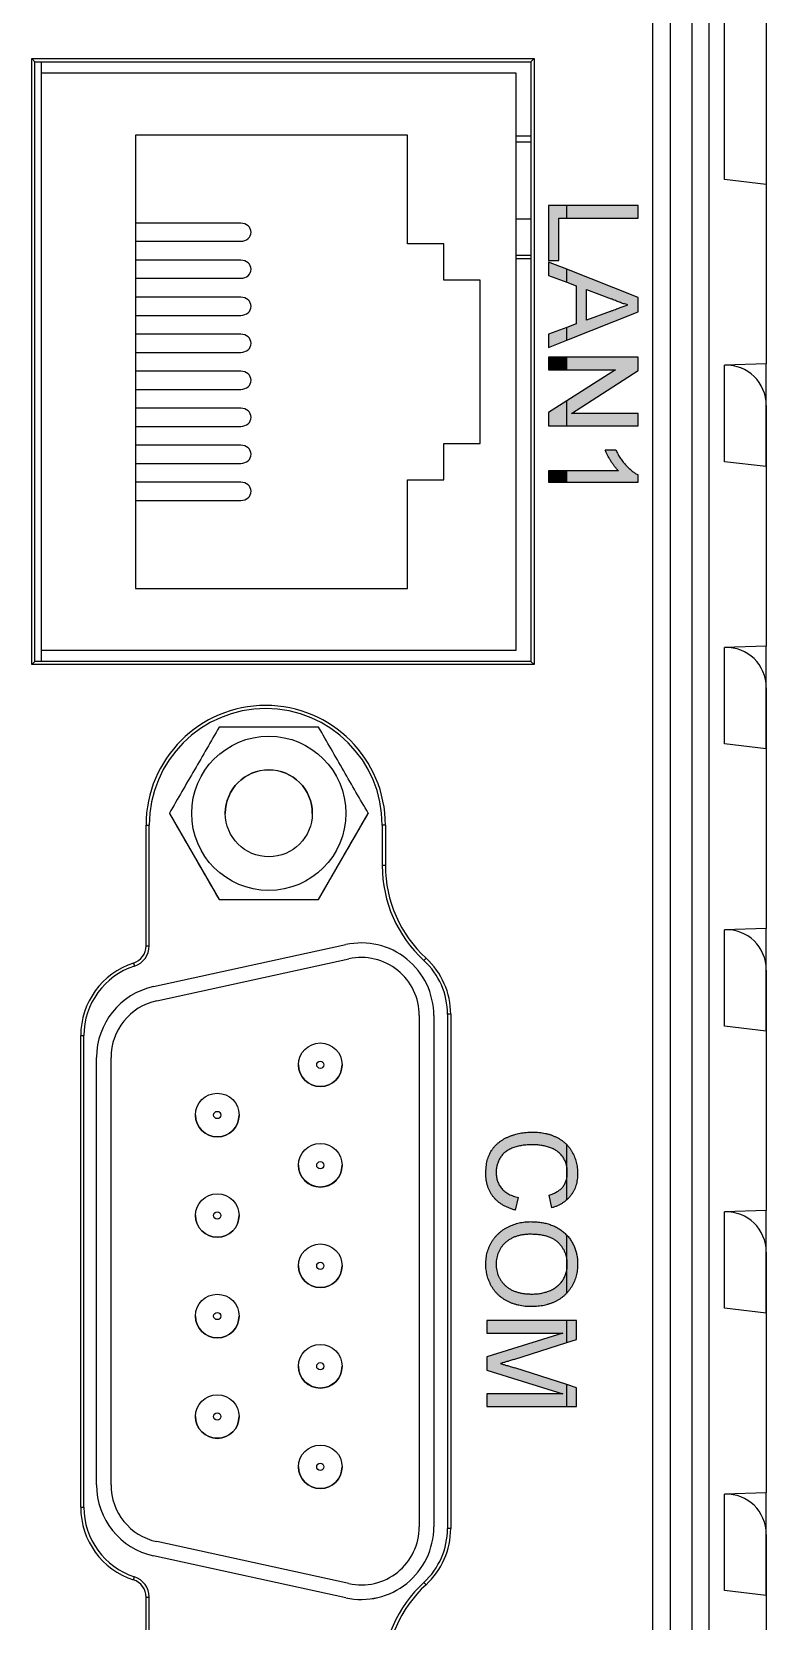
# Model space of a CAD drawing. Extents: x 322 to 1472, y 144 to 807.
# Drawn here: x 432.88 to 453.13, y 515.39 to 559.2 of the extents above; entities that cross this region are included whole.
import ezdxf

# ---------------------------------------------------------------- set-up
doc = ezdxf.new("R2010")
doc.units = 0
doc.header["$LTSCALE"] = 2
doc.layers.get('0').update_dxf_attribs({"linetype": 'CONTINUOUS'})
doc.layers.add('DIM', color=7, linetype='CONTINUOUS')

msp = doc.modelspace()

# ---------------------------------------------------------------- hatches: boundary and pattern name
at = {"layer": 'DIM'}
for points in [[(447.411, 552.893), (447.411, 554.064), (447.626, 554.064), (447.626, 554.412), (447.126, 554.412), (447.126, 552.893)], [(447.626, 554.412), (447.626, 554.064), (449.596, 554.064), (449.596, 554.412)], [(447.126, 552.851), (447.126, 552.481), (447.626, 552.296), (447.626, 552.652)], [(447.626, 550.695), (447.626, 551.051), (447.126, 550.866), (447.126, 550.497)], [(447.126, 550.233), (447.126, 549.885), (447.626, 549.885), (447.626, 550.233)], [(449.596, 548.682), (447.753, 548.682), (449.596, 549.865), (449.596, 550.233), (447.626, 550.233), (447.626, 549.885), (448.969, 549.885), (447.626, 549.023), (447.626, 548.334), (449.596, 548.334)], [(447.626, 548.334), (447.626, 549.023), (447.126, 548.702), (447.126, 548.334)], [(447.626, 546.782), (447.626, 547.099), (447.126, 547.099), (447.126, 546.782)], [(447.626, 523.682), (447.626, 523.072), (447.896, 523.158), (447.896, 523.682)], [(447.626, 521.913), (447.626, 521.307), (447.896, 521.307), (447.896, 521.827)]]:
    msp.add_hatch(color=256, dxfattribs=at).paths.add_polyline_path(points, flags=0)
h = msp.add_hatch(color=256, dxfattribs=at)
h.paths.add_polyline_path([(447.626, 551.051), (447.626, 550.695), (449.596, 551.477), (449.596, 551.87), (447.626, 552.652), (447.626, 552.296), (447.886, 552.2), (447.886, 551.147)], flags=0)
edge = h.paths.add_edge_path(flags=0)
edge.add_spline(control_points=[(448.854, 551.842), (448.891, 551.824), (448.965, 551.787), (449.078, 551.742), (449.193, 551.702), (449.271, 551.683), (449.311, 551.674)], knot_values=[0, 0, 0, 0, 0.253641, 0.504392, 0.752706, 1, 1, 1, 1], weights=[1, 1, 1, 1, 1, 1, 1], degree=3, periodic=0)
edge.add_spline(control_points=[(449.311, 551.674), (449.295, 551.668), (449.262, 551.656), (449.211, 551.636), (449.155, 551.616), (449.096, 551.595), (449.033, 551.571), (448.965, 551.546), (448.894, 551.519), (448.845, 551.501), (448.82, 551.492)], knot_values=[0, 0, 0, 0, 0.096605, 0.200731, 0.313492, 0.434329, 0.563574, 0.700567, 0.846852, 1, 1, 1, 1], weights=[1, 1, 1, 1, 1, 1, 1, 1, 1, 1, 1], degree=3, periodic=0)
edge.add_line((448.82, 551.492), (448.171, 551.252))
edge.add_line((448.171, 551.252), (448.171, 552.095))
edge.add_line((448.171, 552.095), (448.854, 551.842))
h = msp.add_hatch(color=256, dxfattribs=at)
edge = h.paths.add_edge_path(flags=0)
edge.add_line((448.978, 547.669), (448.686, 547.669))
edge.add_spline(control_points=[(448.686, 547.669), (448.696, 547.646), (448.716, 547.598), (448.752, 547.525), (448.794, 547.448), (448.842, 547.369), (448.892, 547.291), (448.945, 547.219), (448.996, 547.155), (449.033, 547.117), (449.05, 547.099)], knot_values=[0, 0, 0, 0, 0.109838, 0.228902, 0.358475, 0.497442, 0.637257, 0.767906, 0.88833, 1, 1, 1, 1], weights=[1, 1, 1, 1, 1, 1, 1, 1, 1, 1, 1], degree=3, periodic=0)
edge.add_line((449.05, 547.099), (447.626, 547.099))
edge.add_line((447.626, 547.099), (447.626, 546.782))
edge.add_line((447.626, 546.782), (449.596, 546.782))
edge.add_line((449.596, 546.782), (449.596, 546.986))
edge.add_spline(control_points=[(449.596, 546.986), (449.568, 547), (449.512, 547.03), (449.431, 547.089), (449.347, 547.16), (449.264, 547.244), (449.183, 547.338), (449.108, 547.441), (449.039, 547.551), (448.999, 547.629), (448.978, 547.669)], knot_values=[0, 0, 0, 0, 0.098002, 0.204968, 0.321636, 0.449148, 0.583023, 0.718831, 0.857343, 1, 1, 1, 1], weights=[1, 1, 1, 1, 1, 1, 1, 1, 1, 1, 1], degree=3, periodic=0)
h = msp.add_hatch(color=256, dxfattribs=at)
edge = h.paths.add_edge_path(flags=0)
edge.add_spline(control_points=[(445.679, 527.762), (445.68, 527.78), (445.681, 527.816), (445.686, 527.869), (445.694, 527.92), (445.708, 527.971), (445.723, 528.021), (445.743, 528.07), (445.767, 528.118), (445.793, 528.165), (445.823, 528.21), (445.858, 528.252), (445.895, 528.29), (445.937, 528.326), (445.982, 528.359), (446.031, 528.389), (446.084, 528.415), (446.159, 528.447), (446.262, 528.479), (446.393, 528.506), (446.534, 528.523), (446.631, 528.525), (446.681, 528.526)], knot_values=[0, 0, 0, 0, 0.037896, 0.074888, 0.111902, 0.148473, 0.185284, 0.222382, 0.259519, 0.297485, 0.335548, 0.373317, 0.411646, 0.449821, 0.488878, 0.529099, 0.570274, 0.61293, 0.701931, 0.795625, 0.894657, 1, 1, 1, 1], weights=[1, 1, 1, 1, 1, 1, 1, 1, 1, 1, 1, 1, 1, 1, 1, 1, 1, 1, 1, 1, 1, 1, 1], degree=3, periodic=0)
edge.add_spline(control_points=[(446.681, 528.526), (446.72, 528.525), (446.8, 528.523), (446.918, 528.509), (447.034, 528.486), (447.129, 528.46), (447.202, 528.434), (447.255, 528.411), (447.304, 528.384), (447.351, 528.354), (447.394, 528.321), (447.436, 528.285), (447.473, 528.244), (447.509, 528.201), (447.54, 528.155), (447.567, 528.105), (447.591, 528.054), (447.609, 527.999), (447.62, 527.957), (447.625, 527.933), (447.626, 527.929)], knot_values=[0.126376, 0.126376, 0.126376, 0.126376, 0.211774, 0.296631, 0.381076, 0.465614, 0.507727, 0.548462, 0.588705, 0.628194, 0.667358, 0.706734, 0.746064, 0.785828, 0.826096, 0.866199, 0.906934, 0.948144, 0.990571, 1, 1, 1, 1], weights=[1, 1, 1, 1, 1, 1, 1, 1, 1, 1, 1, 1, 1, 1, 1, 1, 1, 1, 1, 1, 1], degree=3, periodic=0)
edge.add_line((447.626, 527.929), (447.626, 528.528))
edge.add_spline(control_points=[(447.626, 528.528), (447.617, 528.537), (447.589, 528.564), (447.541, 528.606), (447.481, 528.652), (447.415, 528.693), (447.347, 528.731), (447.274, 528.765), (447.198, 528.794), (447.119, 528.819), (447.037, 528.839), (446.952, 528.855), (446.864, 528.866), (446.772, 528.872), (446.71, 528.874), (446.679, 528.874)], knot_values=[0, 0, 0, 0, 0.021235, 0.060479, 0.100194, 0.140642, 0.182171, 0.224269, 0.266891, 0.310213, 0.354656, 0.399873, 0.446523, 0.494726, 0.544128, 0.544128, 0.544128, 0.544128], weights=[1, 1, 1, 1, 1, 1, 1, 1, 1, 1, 1, 1, 1, 1, 1, 1], degree=3, periodic=0)
edge.add_spline(control_points=[(446.679, 528.874), (446.65, 528.874), (446.592, 528.873), (446.507, 528.867), (446.423, 528.856), (446.34, 528.843), (446.258, 528.824), (446.178, 528.803), (446.1, 528.776), (446.023, 528.746), (445.949, 528.712), (445.879, 528.675), (445.814, 528.633), (445.753, 528.588), (445.697, 528.539), (445.644, 528.487), (445.598, 528.43), (445.555, 528.37), (445.517, 528.306), (445.484, 528.237), (445.456, 528.164), (445.434, 528.086), (445.416, 528.003), (445.403, 527.916), (445.396, 527.824), (445.395, 527.761), (445.394, 527.729)], knot_values=[0, 0, 0, 0, 0.044628, 0.088589, 0.132013, 0.174938, 0.217805, 0.260116, 0.302603, 0.345066, 0.386921, 0.427527, 0.466976, 0.505763, 0.543681, 0.581504, 0.619123, 0.656755, 0.69471, 0.733827, 0.773941, 0.815344, 0.858651, 0.903752, 0.950804, 1, 1, 1, 1], weights=[1, 1, 1, 1, 1, 1, 1, 1, 1, 1, 1, 1, 1, 1, 1, 1, 1, 1, 1, 1, 1, 1, 1, 1, 1, 1, 1], degree=3, periodic=0)
edge.add_spline(control_points=[(445.394, 527.729), (445.395, 527.698), (445.396, 527.637), (445.406, 527.547), (445.423, 527.461), (445.445, 527.378), (445.475, 527.299), (445.512, 527.224), (445.554, 527.153), (445.604, 527.085), (445.66, 527.022), (445.721, 526.963), (445.789, 526.91), (445.863, 526.862), (445.943, 526.819), (446.029, 526.781), (446.12, 526.747), (446.184, 526.73), (446.217, 526.721)], knot_values=[0, 0, 0, 0, 0.0661, 0.129744, 0.191297, 0.251836, 0.311231, 0.369848, 0.428468, 0.487747, 0.547421, 0.607245, 0.667999, 0.729844, 0.793803, 0.859984, 0.928422, 1, 1, 1, 1], weights=[1, 1, 1, 1, 1, 1, 1, 1, 1, 1, 1, 1, 1, 1, 1, 1, 1, 1, 1], degree=3, periodic=0)
edge.add_line((446.217, 526.721), (446.298, 527.07))
edge.add_spline(control_points=[(446.298, 527.07), (446.273, 527.075), (446.224, 527.086), (446.154, 527.108), (446.09, 527.134), (446.029, 527.162), (445.973, 527.196), (445.922, 527.232), (445.876, 527.272), (445.835, 527.316), (445.798, 527.363), (445.766, 527.412), (445.739, 527.464), (445.718, 527.519), (445.7, 527.576), (445.688, 527.636), (445.681, 527.698), (445.68, 527.741), (445.679, 527.762)], knot_values=[0, 0, 0, 0, 0.0751, 0.147009, 0.215625, 0.28139, 0.344928, 0.405992, 0.466034, 0.525613, 0.584239, 0.64163, 0.699112, 0.75679, 0.815312, 0.874889, 0.936664, 1, 1, 1, 1], weights=[1, 1, 1, 1, 1, 1, 1, 1, 1, 1, 1, 1, 1, 1, 1, 1, 1, 1, 1], degree=3, periodic=0)
h = msp.add_hatch(color=256, dxfattribs=at)
edge = h.paths.add_edge_path(flags=0)
edge.add_spline(control_points=[(447.626, 527.929), (447.629, 527.913), (447.635, 527.876), (447.641, 527.818), (447.642, 527.775), (447.642, 527.753)], knot_values=[0, 0, 0, 0, 0.034407, 0.079613, 0.126376, 0.126376, 0.126376, 0.126376], weights=[1, 1, 1, 1, 1, 1], degree=3, periodic=0)
edge.add_spline(control_points=[(447.642, 527.753), (447.642, 527.734), (447.641, 527.697), (447.636, 527.643), (447.63, 527.609), (447.626, 527.593)], knot_values=[0.814708, 0.814708, 0.814708, 0.814708, 0.880064, 0.942852, 1, 1, 1, 1], weights=[1, 1, 1, 1, 1, 1], degree=3, periodic=0)
edge.add_line((447.626, 527.593), (447.626, 527.006))
edge.add_spline(control_points=[(447.626, 527.006), (447.629, 527.008), (447.651, 527.029), (447.69, 527.068), (447.74, 527.128), (447.784, 527.191), (447.822, 527.258), (447.855, 527.329), (447.882, 527.404), (447.901, 527.482), (447.917, 527.564), (447.926, 527.649), (447.927, 527.707), (447.927, 527.736)], knot_values=[0, 0, 0, 0, 0.009687, 0.069317, 0.129191, 0.188948, 0.249042, 0.308902, 0.370009, 0.432577, 0.496481, 0.562769, 0.631419, 0.631419, 0.631419, 0.631419], weights=[1, 1, 1, 1, 1, 1, 1, 1, 1, 1, 1, 1, 1, 1], degree=3, periodic=0)
edge.add_spline(control_points=[(447.927, 527.736), (447.927, 527.763), (447.926, 527.815), (447.918, 527.892), (447.907, 527.968), (447.891, 528.042), (447.87, 528.114), (447.845, 528.185), (447.814, 528.254), (447.78, 528.321), (447.741, 528.386), (447.698, 528.447), (447.659, 528.493), (447.634, 528.52), (447.626, 528.528)], knot_values=[0.544128, 0.544128, 0.544128, 0.544128, 0.585735, 0.626445, 0.666659, 0.706325, 0.745812, 0.785274, 0.824728, 0.864484, 0.904024, 0.943333, 0.982269, 1, 1, 1, 1], weights=[1, 1, 1, 1, 1, 1, 1, 1, 1, 1, 1, 1, 1, 1, 1], degree=3, periodic=0)
edge.add_line((447.626, 528.528), (447.626, 527.929))
h = msp.add_hatch(color=256, dxfattribs=at)
edge = h.paths.add_edge_path(flags=0)
edge.add_line((447.626, 527.006), (447.626, 527.593))
edge.add_spline(control_points=[(447.626, 527.593), (447.626, 527.592), (447.622, 527.574), (447.613, 527.541), (447.595, 527.494), (447.575, 527.449), (447.55, 527.407), (447.522, 527.367), (447.488, 527.329), (447.451, 527.294), (447.409, 527.261), (447.363, 527.231), (447.313, 527.203), (447.257, 527.177), (447.198, 527.153), (447.156, 527.14), (447.135, 527.133)], knot_values=[0, 0, 0, 0, 0.003457, 0.062287, 0.11979, 0.176199, 0.232209, 0.288001, 0.344743, 0.403401, 0.464075, 0.527558, 0.593923, 0.663543, 0.737477, 0.814708, 0.814708, 0.814708, 0.814708], weights=[1, 1, 1, 1, 1, 1, 1, 1, 1, 1, 1, 1, 1, 1, 1, 1, 1], degree=3, periodic=0)
edge.add_line((447.135, 527.133), (447.209, 526.785))
edge.add_spline(control_points=[(447.209, 526.785), (447.237, 526.793), (447.292, 526.81), (447.37, 526.841), (447.444, 526.877), (447.513, 526.918), (447.573, 526.961), (447.61, 526.991), (447.626, 527.006)], knot_values=[0.631419, 0.631419, 0.631419, 0.631419, 0.699058, 0.764256, 0.82751, 0.889369, 0.949567, 1, 1, 1, 1], weights=[1, 1, 1, 1, 1, 1, 1, 1, 1], degree=3, periodic=0)
h = msp.add_hatch(color=256, dxfattribs=at)
edge = h.paths.add_edge_path(flags=0)
edge.add_spline(control_points=[(447.626, 525.063), (447.626, 525.061), (447.621, 525.041), (447.612, 525.003), (447.596, 524.95), (447.574, 524.899), (447.549, 524.848), (447.521, 524.8), (447.489, 524.754), (447.453, 524.71), (447.415, 524.669), (447.374, 524.631), (447.329, 524.597), (447.282, 524.564), (447.231, 524.535), (447.177, 524.509), (447.121, 524.486), (447.062, 524.465), (447, 524.449), (446.937, 524.434), (446.871, 524.423), (446.802, 524.416), (446.732, 524.411), (446.684, 524.41), (446.659, 524.41)], knot_values=[0, 0, 0, 0, 0.003866, 0.042775, 0.081343, 0.120003, 0.158717, 0.197836, 0.237096, 0.275938, 0.314579, 0.353471, 0.392639, 0.432465, 0.472944, 0.514579, 0.556939, 0.600176, 0.644345, 0.68943, 0.736078, 0.783763, 0.832664, 0.883516, 0.883516, 0.883516, 0.883516], weights=[1, 1, 1, 1, 1, 1, 1, 1, 1, 1, 1, 1, 1, 1, 1, 1, 1, 1, 1, 1, 1, 1, 1, 1, 1], degree=3, periodic=0)
edge.add_spline(control_points=[(446.659, 524.41), (446.621, 524.411), (446.547, 524.412), (446.44, 524.423), (446.339, 524.441), (446.244, 524.466), (446.157, 524.5), (446.075, 524.539), (446.001, 524.587), (445.934, 524.641), (445.874, 524.702), (445.822, 524.765), (445.778, 524.834), (445.741, 524.906), (445.714, 524.983), (445.694, 525.063), (445.682, 525.148), (445.68, 525.205), (445.679, 525.235)], knot_values=[0, 0, 0, 0, 0.078848, 0.153586, 0.224629, 0.292039, 0.356569, 0.418787, 0.479523, 0.53946, 0.598338, 0.655333, 0.711417, 0.767044, 0.823194, 0.880455, 0.938945, 1, 1, 1, 1], weights=[1, 1, 1, 1, 1, 1, 1, 1, 1, 1, 1, 1, 1, 1, 1, 1, 1, 1, 1], degree=3, periodic=0)
edge.add_spline(control_points=[(445.679, 525.235), (445.68, 525.264), (445.681, 525.32), (445.694, 525.404), (445.713, 525.483), (445.741, 525.559), (445.777, 525.631), (445.82, 525.699), (445.872, 525.764), (445.931, 525.824), (445.997, 525.879), (446.07, 525.926), (446.148, 525.967), (446.232, 526), (446.322, 526.025), (446.418, 526.043), (446.519, 526.055), (446.589, 526.056), (446.624, 526.056)], knot_values=[0, 0, 0, 0, 0.061577, 0.120881, 0.178852, 0.235792, 0.292697, 0.349742, 0.408261, 0.468412, 0.529574, 0.5907, 0.652798, 0.7167, 0.782799, 0.851875, 0.924036, 1, 1, 1, 1], weights=[1, 1, 1, 1, 1, 1, 1, 1, 1, 1, 1, 1, 1, 1, 1, 1, 1, 1, 1], degree=3, periodic=0)
edge.add_spline(control_points=[(446.624, 526.056), (446.668, 526.056), (446.754, 526.054), (446.876, 526.043), (446.989, 526.024), (447.093, 525.998), (447.186, 525.963), (447.27, 525.922), (447.345, 525.872), (447.408, 525.814), (447.463, 525.752), (447.511, 525.686), (447.552, 525.617), (447.585, 525.546), (447.61, 525.473), (447.621, 525.424), (447.626, 525.4)], knot_values=[0.11505, 0.11505, 0.11505, 0.11505, 0.204255, 0.286789, 0.363693, 0.43519, 0.501933, 0.564426, 0.624128, 0.681601, 0.737469, 0.792042, 0.845449, 0.898291, 0.951002, 1, 1, 1, 1], weights=[1, 1, 1, 1, 1, 1, 1, 1, 1, 1, 1, 1, 1, 1, 1, 1, 1], degree=3, periodic=0)
edge.add_line((447.626, 525.4), (447.626, 526.033))
edge.add_spline(control_points=[(447.626, 526.033), (447.612, 526.048), (447.569, 526.091), (447.493, 526.156), (447.394, 526.223), (447.286, 526.279), (447.171, 526.325), (447.047, 526.361), (446.915, 526.387), (446.774, 526.402), (446.678, 526.404), (446.628, 526.405)], knot_values=[0, 0, 0, 0, 0.031378, 0.091481, 0.151747, 0.21284, 0.275713, 0.340743, 0.408668, 0.480016, 0.555243, 0.555243, 0.555243, 0.555243], weights=[1, 1, 1, 1, 1, 1, 1, 1, 1, 1, 1, 1], degree=3, periodic=0)
edge.add_spline(control_points=[(446.628, 526.405), (446.601, 526.404), (446.548, 526.404), (446.469, 526.396), (446.391, 526.386), (446.314, 526.37), (446.238, 526.351), (446.163, 526.326), (446.089, 526.298), (446.017, 526.265), (445.947, 526.228), (445.88, 526.187), (445.817, 526.141), (445.759, 526.091), (445.703, 526.038), (445.651, 525.98), (445.604, 525.918), (445.56, 525.852), (445.521, 525.783), (445.488, 525.711), (445.459, 525.637), (445.435, 525.561), (445.417, 525.482), (445.404, 525.401), (445.396, 525.318), (445.395, 525.262), (445.394, 525.233)], knot_values=[0, 0, 0, 0, 0.042093, 0.083554, 0.124992, 0.166052, 0.207381, 0.248618, 0.290057, 0.332021, 0.373735, 0.415036, 0.455409, 0.495952, 0.536368, 0.57703, 0.617971, 0.659396, 0.701152, 0.742753, 0.784285, 0.826186, 0.868591, 0.911466, 0.955303, 1, 1, 1, 1], weights=[1, 1, 1, 1, 1, 1, 1, 1, 1, 1, 1, 1, 1, 1, 1, 1, 1, 1, 1, 1, 1, 1, 1, 1, 1, 1, 1], degree=3, periodic=0)
edge.add_spline(control_points=[(445.394, 525.233), (445.395, 525.207), (445.396, 525.154), (445.403, 525.077), (445.415, 525), (445.431, 524.925), (445.452, 524.851), (445.479, 524.779), (445.51, 524.708), (445.544, 524.638), (445.584, 524.571), (445.629, 524.508), (445.678, 524.449), (445.732, 524.393), (445.79, 524.342), (445.852, 524.294), (445.919, 524.251), (445.99, 524.211), (446.065, 524.176), (446.142, 524.145), (446.222, 524.12), (446.304, 524.098), (446.389, 524.082), (446.476, 524.07), (446.566, 524.063), (446.626, 524.062), (446.657, 524.062)], knot_values=[0, 0, 0, 0, 0.040917, 0.081206, 0.121044, 0.160801, 0.20044, 0.240141, 0.27998, 0.320332, 0.360792, 0.400579, 0.440342, 0.480112, 0.519955, 0.560443, 0.601634, 0.64374, 0.686389, 0.729297, 0.772543, 0.816374, 0.860888, 0.906038, 0.95244, 1, 1, 1, 1], weights=[1, 1, 1, 1, 1, 1, 1, 1, 1, 1, 1, 1, 1, 1, 1, 1, 1, 1, 1, 1, 1, 1, 1, 1, 1, 1, 1], degree=3, periodic=0)
edge.add_spline(control_points=[(446.657, 524.062), (446.687, 524.062), (446.747, 524.064), (446.835, 524.07), (446.921, 524.082), (447.004, 524.096), (447.085, 524.117), (447.164, 524.142), (447.24, 524.17), (447.313, 524.204), (447.384, 524.241), (447.45, 524.283), (447.513, 524.33), (447.572, 524.379), (447.608, 524.416), (447.626, 524.435), (447.626, 524.435)], knot_values=[0.449541, 0.449541, 0.449541, 0.449541, 0.496207, 0.541702, 0.58619, 0.629989, 0.672834, 0.715322, 0.757032, 0.798782, 0.839838, 0.880504, 0.920424, 0.959853, 0.999508, 1, 1, 1, 1], weights=[1, 1, 1, 1, 1, 1, 1, 1, 1, 1, 1, 1, 1, 1, 1, 1, 1], degree=3, periodic=0)
edge.add_line((447.626, 524.435), (447.626, 525.063))
h = msp.add_hatch(color=256, dxfattribs=at)
edge = h.paths.add_edge_path(flags=0)
edge.add_spline(control_points=[(447.626, 524.435), (447.643, 524.454), (447.677, 524.492), (447.723, 524.554), (447.766, 524.62), (447.804, 524.689), (447.837, 524.76), (447.865, 524.834), (447.888, 524.909), (447.905, 524.987), (447.918, 525.067), (447.926, 525.149), (447.927, 525.204), (447.927, 525.232)], knot_values=[0, 0, 0, 0, 0.039075, 0.078943, 0.119531, 0.16026, 0.200515, 0.241091, 0.281573, 0.322633, 0.363954, 0.406442, 0.449541, 0.449541, 0.449541, 0.449541], weights=[1, 1, 1, 1, 1, 1, 1, 1, 1, 1, 1, 1, 1, 1], degree=3, periodic=0)
edge.add_spline(control_points=[(447.927, 525.232), (447.926, 525.274), (447.924, 525.357), (447.907, 525.478), (447.881, 525.593), (447.843, 525.702), (447.794, 525.806), (447.735, 525.903), (447.677, 525.978), (447.639, 526.02), (447.626, 526.033)], knot_values=[0.555243, 0.555243, 0.555243, 0.555243, 0.619459, 0.680918, 0.740615, 0.798948, 0.856345, 0.913941, 0.971991, 1, 1, 1, 1], weights=[1, 1, 1, 1, 1, 1, 1, 1, 1, 1, 1], degree=3, periodic=0)
edge.add_line((447.626, 526.033), (447.626, 525.4))
edge.add_spline(control_points=[(447.626, 525.4), (447.627, 525.398), (447.632, 525.369), (447.641, 525.312), (447.642, 525.258), (447.642, 525.23)], knot_values=[0, 0, 0, 0, 0.004668, 0.059107, 0.11505, 0.11505, 0.11505, 0.11505], weights=[1, 1, 1, 1, 1, 1], degree=3, periodic=0)
edge.add_spline(control_points=[(447.642, 525.23), (447.642, 525.21), (447.641, 525.171), (447.636, 525.116), (447.63, 525.08), (447.626, 525.063)], knot_values=[0.883516, 0.883516, 0.883516, 0.883516, 0.924418, 0.964445, 1, 1, 1, 1], weights=[1, 1, 1, 1, 1, 1], degree=3, periodic=0)
edge.add_line((447.626, 525.063), (447.626, 524.435))
h = msp.add_hatch(color=256, dxfattribs=at)
edge = h.paths.add_edge_path(flags=0)
edge.add_line((447.626, 521.913), (446.192, 522.374))
edge.add_spline(control_points=[(446.192, 522.374), (446.171, 522.38), (446.131, 522.393), (446.072, 522.412), (446.017, 522.428), (445.966, 522.444), (445.919, 522.459), (445.876, 522.472), (445.837, 522.484), (445.812, 522.491), (445.8, 522.495)], knot_values=[0, 0, 0, 0, 0.160421, 0.310926, 0.450793, 0.580739, 0.700767, 0.810167, 0.910795, 1, 1, 1, 1], weights=[1, 1, 1, 1, 1, 1, 1, 1, 1, 1, 1], degree=3, periodic=0)
edge.add_spline(control_points=[(445.8, 522.495), (445.811, 522.498), (445.833, 522.504), (445.869, 522.516), (445.909, 522.527), (445.952, 522.541), (445.999, 522.555), (446.05, 522.571), (446.105, 522.588), (446.143, 522.6), (446.163, 522.606)], knot_values=[0, 0, 0, 0, 0.088319, 0.186505, 0.295433, 0.415481, 0.545022, 0.685685, 0.837474, 1, 1, 1, 1], weights=[1, 1, 1, 1, 1, 1, 1, 1, 1, 1, 1], degree=3, periodic=0)
edge.add_line((446.163, 522.606), (447.626, 523.072))
edge.add_line((447.626, 523.072), (447.626, 523.682))
edge.add_line((447.626, 523.682), (445.426, 523.682))
edge.add_line((445.426, 523.682), (445.426, 523.334))
edge.add_line((445.426, 523.334), (447.516, 523.334))
edge.add_line((447.516, 523.334), (445.426, 522.679))
edge.add_line((445.426, 522.679), (445.426, 522.315))
edge.add_line((445.426, 522.315), (447.516, 521.656))
edge.add_line((447.516, 521.656), (445.426, 521.656))
edge.add_line((445.426, 521.656), (445.426, 521.307))
edge.add_line((445.426, 521.307), (447.626, 521.307))
edge.add_line((447.626, 521.307), (447.626, 521.913))

# ---------------------------------------------------------------- linework, layer by layer
at = {"color": 7, "linetype": 'CONTINUOUS'}
for p, q in [((449.999, 490.243), (449.999, 586.243)), ((450.48, 586.243), (450.48, 490.243)), ((451.085, 490.243), (451.085, 586.243)), ((451.544, 586.243), (451.544, 490.243)), ((451.978, 555.128), (451.978, 566.978)), ((453.126, 566.978), (453.126, 554.993)), ((432.876, 558.458), (446.726, 558.458)), ((432.876, 541.758), (432.876, 558.458)), ((432.876, 558.458), (432.963, 558.37)), ((432.963, 541.845), (432.963, 558.37)), ((432.963, 558.37), (446.639, 558.37)), ((433.136, 558.37), (433.136, 558.053)), ((446.726, 558.458), (446.639, 558.37)), ((446.639, 558.37), (446.639, 541.845)), ((446.726, 558.458), (446.726, 541.758)), ((433.136, 558.053), (433.136, 542.153)), ((446.236, 558.053), (433.136, 558.053)), ((446.236, 542.153), (446.236, 558.053)), ((443.236, 556.353), (435.736, 556.353)), ((435.736, 556.353), (435.736, 543.853)), ((443.236, 553.353), (443.236, 556.353)), ((446.639, 556.321), (446.236, 556.321)), ((446.639, 556.16), (446.236, 556.16)), ((453.126, 554.993), (451.978, 555.128)), ((453.126, 554.993), (453.126, 550.043)), ((447.626, 554.412), (447.126, 554.412)), ((447.126, 554.412), (447.126, 552.893)), ((449.596, 554.412), (447.626, 554.412)), ((447.626, 554.064), (447.626, 554.412)), ((449.596, 554.064), (449.596, 554.412)), ((438.636, 553.923), (435.736, 553.923)), ((446.639, 554.034), (446.236, 554.034)), ((447.411, 552.893), (447.411, 554.064)), ((447.411, 554.064), (447.626, 554.064)), ((447.626, 554.064), (449.596, 554.064)), ((435.736, 553.423), (438.636, 553.423)), ((444.236, 553.353), (443.236, 553.353)), ((444.236, 552.353), (444.236, 553.353)), ((438.636, 552.903), (435.736, 552.903)), ((446.639, 553.034), (446.236, 553.034)), ((446.236, 552.946), (446.639, 552.946)), ((447.126, 552.893), (447.411, 552.893)), ((447.626, 552.652), (447.126, 552.851)), ((447.126, 552.851), (447.126, 552.481)), ((435.736, 552.403), (438.636, 552.403)), ((447.126, 552.481), (447.626, 552.296)), ((449.596, 551.87), (447.626, 552.652)), ((447.626, 552.296), (447.626, 552.652)), ((445.236, 552.353), (444.236, 552.353)), ((445.236, 547.853), (445.236, 552.353)), ((447.626, 552.296), (447.886, 552.2)), ((447.886, 552.2), (447.886, 551.147)), ((448.171, 551.252), (448.171, 552.095)), ((448.171, 552.095), (448.854, 551.842)), ((438.636, 551.883), (435.736, 551.883)), ((449.596, 551.477), (449.596, 551.87)), ((435.736, 551.383), (438.636, 551.383)), ((447.626, 550.695), (449.596, 551.477)), ((447.886, 551.147), (447.626, 551.051)), ((448.82, 551.492), (448.171, 551.252)), ((438.636, 550.863), (435.736, 550.863)), ((447.626, 551.051), (447.126, 550.866)), ((447.126, 550.866), (447.126, 550.497)), ((447.126, 550.497), (447.626, 550.695)), ((447.626, 550.695), (447.626, 551.051)), ((435.736, 550.363), (438.636, 550.363)), ((447.626, 550.233), (447.126, 550.233)), ((447.126, 550.233), (447.126, 549.885)), ((449.596, 550.233), (447.626, 550.233)), ((447.626, 549.885), (447.626, 550.233)), ((449.596, 549.865), (449.596, 550.233)), ((438.636, 549.843), (435.736, 549.843)), ((447.126, 549.885), (447.626, 549.885)), ((447.626, 549.885), (448.969, 549.885)), ((448.969, 549.885), (447.626, 549.023)), ((447.753, 548.682), (449.596, 549.865)), ((453.126, 550.043), (451.978, 550.008)), ((451.978, 547.35), (451.978, 550.008)), ((453.126, 547.215), (453.126, 550.043)), ((435.736, 549.343), (438.636, 549.343)), ((447.626, 549.023), (447.126, 548.702)), ((447.626, 548.334), (447.626, 549.023)), ((453.126, 548.894), (453.126, 547.215)), ((438.636, 548.823), (435.736, 548.823)), ((447.126, 548.702), (447.126, 548.334)), ((449.596, 548.682), (447.753, 548.682)), ((449.596, 548.334), (449.596, 548.682)), ((435.736, 548.323), (438.636, 548.323)), ((447.126, 548.334), (447.626, 548.334)), ((447.626, 548.334), (449.596, 548.334)), ((438.636, 547.803), (435.736, 547.803)), ((444.236, 546.853), (444.236, 547.853)), ((444.236, 547.853), (445.236, 547.853)), ((448.978, 547.669), (448.686, 547.669)), ((435.736, 547.303), (438.636, 547.303)), ((453.126, 547.215), (451.978, 547.35)), ((453.126, 547.215), (453.126, 542.265)), ((438.636, 546.783), (435.736, 546.783)), ((443.236, 546.853), (444.236, 546.853)), ((443.236, 543.853), (443.236, 546.853)), ((447.626, 547.099), (447.126, 547.099)), ((447.126, 547.099), (447.126, 546.782)), ((447.126, 546.782), (447.626, 546.782)), ((449.05, 547.099), (447.626, 547.099)), ((447.626, 546.782), (447.626, 547.099)), ((447.626, 546.782), (449.596, 546.782)), ((449.596, 546.782), (449.596, 546.986)), ((435.736, 546.283), (438.636, 546.283)), ((435.736, 543.853), (443.236, 543.853)), ((433.136, 542.153), (446.236, 542.153)), ((433.136, 542.153), (433.136, 541.845)), ((453.126, 542.265), (451.978, 542.23)), ((451.978, 539.572), (451.978, 542.23)), ((453.126, 539.437), (453.126, 542.265)), ((432.876, 541.758), (432.963, 541.845)), ((446.726, 541.758), (432.876, 541.758)), ((446.639, 541.845), (432.963, 541.845)), ((446.726, 541.758), (446.639, 541.845)), ((453.126, 541.116), (453.126, 539.437)), ((453.126, 539.437), (451.978, 539.572)), ((453.126, 539.437), (453.126, 534.487)), ((436.669, 537.659), (436.669, 537.658)), ((436.669, 537.658), (438.04, 535.283)), ((440.783, 535.283), (442.154, 537.658)), ((442.154, 537.659), (442.154, 537.658)), ((436.026, 534.006), (436.026, 537.332)), ((436.026, 537.332), (436.113, 537.332)), ((436.113, 534.006), (436.113, 537.332)), ((442.626, 537.332), (442.539, 537.332)), ((442.539, 537.332), (442.539, 536.216)), ((442.626, 537.332), (442.626, 536.216)), ((442.626, 536.216), (442.539, 536.216)), ((438.04, 535.284), (438.04, 535.283)), ((438.04, 535.283), (440.783, 535.283)), ((440.783, 535.284), (440.783, 535.283)), ((453.126, 534.487), (451.978, 534.452)), ((451.978, 531.794), (451.978, 534.452)), ((453.126, 531.659), (453.126, 534.487)), ((436.026, 534.006), (436.113, 534.006)), ((436.235, 532.882), (441.535, 534.039)), ((436.32, 532.491), (441.62, 533.648)), ((436.32, 532.491), (441.62, 533.648)), ((441.62, 533.648), (441.62, 533.648)), ((443.747, 533.665), (443.688, 533.601)), ((435.68, 533.531), (435.707, 533.447)), ((453.126, 533.338), (453.126, 531.659)), ((436.32, 532.491), (436.32, 532.491)), ((443.561, 532.085), (443.561, 517.993)), ((443.961, 532.085), (443.961, 517.993)), ((444.339, 532.119), (444.339, 517.946)), ((444.426, 532.119), (444.339, 532.119)), ((444.426, 532.119), (444.426, 517.946)), ((453.126, 531.659), (451.978, 531.794)), ((434.226, 518.532), (434.226, 531.532)), ((434.226, 531.532), (434.313, 531.532)), ((434.313, 518.532), (434.313, 531.532)), ((453.126, 531.659), (453.126, 526.709)), ((434.661, 519.149), (434.661, 530.928)), ((435.061, 519.149), (435.061, 530.928)), ((440.231, 530.729), (440.231, 530.728)), ((441.431, 530.728), (441.431, 530.729)), ((437.391, 529.344), (437.391, 529.343)), ((438.591, 529.343), (438.591, 529.344)), ((447.626, 527.929), (447.626, 528.528)), ((440.231, 527.959), (440.231, 527.958)), ((441.431, 527.958), (441.431, 527.959)), ((447.626, 527.593), (447.626, 527.929)), ((447.626, 527.006), (447.626, 527.593)), ((446.217, 526.721), (446.298, 527.07)), ((447.135, 527.133), (447.209, 526.785)), ((437.391, 526.574), (437.391, 526.573)), ((438.591, 526.573), (438.591, 526.574)), ((453.126, 526.709), (451.978, 526.674)), ((451.978, 524.016), (451.978, 526.674)), ((453.126, 523.881), (453.126, 526.709)), ((447.626, 525.4), (447.626, 526.033)), ((447.626, 525.063), (447.626, 525.4)), ((453.126, 525.56), (453.126, 523.881)), ((440.231, 525.189), (440.231, 525.188)), ((441.431, 525.188), (441.431, 525.189)), ((447.626, 524.435), (447.626, 525.063)), ((453.126, 523.881), (451.978, 524.016)), ((437.391, 523.804), (437.391, 523.803)), ((438.591, 523.803), (438.591, 523.804)), ((447.626, 523.682), (445.426, 523.682)), ((445.426, 523.682), (445.426, 523.334)), ((447.896, 523.682), (447.626, 523.682)), ((447.626, 523.072), (447.626, 523.682)), ((447.896, 523.158), (447.896, 523.682)), ((453.126, 523.881), (453.126, 518.931)), ((445.426, 523.334), (447.516, 523.334)), ((447.516, 523.334), (445.426, 522.679)), ((446.163, 522.606), (447.626, 523.072)), ((447.626, 523.072), (447.896, 523.158)), ((445.426, 522.679), (445.426, 522.315)), ((440.231, 522.419), (440.231, 522.418)), ((441.431, 522.418), (441.431, 522.419)), ((445.426, 522.315), (447.516, 521.656)), ((447.626, 521.913), (446.192, 522.374)), ((447.896, 521.827), (447.626, 521.913)), ((447.626, 521.307), (447.626, 521.913)), ((447.896, 521.307), (447.896, 521.827)), ((447.516, 521.656), (445.426, 521.656)), ((445.426, 521.656), (445.426, 521.307)), ((445.426, 521.307), (447.626, 521.307)), ((447.626, 521.307), (447.896, 521.307)), ((437.391, 521.034), (437.391, 521.033)), ((438.591, 521.033), (438.591, 521.034)), ((440.231, 519.649), (440.231, 519.648)), ((441.431, 519.648), (441.431, 519.649)), ((434.661, 519.149), (434.661, 519.149)), ((453.126, 518.931), (451.978, 518.896)), ((451.978, 516.238), (451.978, 518.896)), ((453.126, 516.102), (453.126, 518.931)), ((434.226, 518.532), (434.313, 518.532)), ((443.961, 517.993), (443.961, 517.992)), ((444.426, 517.946), (444.339, 517.946)), ((453.126, 517.782), (453.126, 516.102)), ((441.62, 516.429), (436.32, 517.586)), ((441.535, 516.039), (436.235, 517.195)), ((436.235, 517.195), (436.235, 517.195)), ((441.535, 516.038), (436.235, 517.195)), ((435.68, 516.534), (435.707, 516.617)), ((443.747, 516.4), (443.688, 516.464)), ((436.026, 512.732), (436.026, 516.059)), ((436.026, 516.059), (436.113, 516.059)), ((436.113, 512.732), (436.113, 516.059)), ((441.535, 516.039), (441.535, 516.038)), ((453.126, 516.102), (451.978, 516.238)), ((453.126, 516.102), (453.126, 511.153))]:
    msp.add_line(p, q, dxfattribs=at)
for centre, radius in [((439.411, 537.659), 2.125), ((439.411, 537.659), 1.2), ((440.831, 530.729), 0.6), ((440.831, 530.729), 0.1), ((437.991, 529.344), 0.6), ((437.991, 529.344), 0.1), ((440.831, 527.959), 0.6), ((440.831, 527.959), 0.1), ((437.991, 526.574), 0.6), ((437.991, 526.574), 0.1), ((440.831, 525.189), 0.6), ((440.831, 525.189), 0.1), ((437.991, 523.804), 0.6), ((437.991, 523.804), 0.1), ((440.831, 522.419), 0.6), ((440.831, 522.419), 0.1), ((437.991, 521.034), 0.6), ((437.991, 521.034), 0.1), ((440.831, 519.649), 0.6), ((440.831, 519.649), 0.1)]:
    msp.add_circle(centre, radius, dxfattribs=at)
for centre, radius, start, end in [((439.326, 537.332), 3.3, 0, 180), ((439.326, 537.332), 3.213, 0, 180), ((439.411, 537.658), 1.2, 360, 180), ((446.09, 536.216), 3.551, 180, 227.432), ((446.09, 536.216), 3.464, 180, 227.432), ((435.526, 534.006), 0.5, 287.9202, 0), ((435.526, 534.006), 0.587, 287.9202, 0), ((441.961, 532.085), 2, 0, 102.3105), ((441.961, 532.085), 1.6, 0, 102.3105), ((441.961, 532.084), 1.6, 0, 102.3105), ((442.326, 532.119), 2.013, 0, 47.432), ((442.326, 532.119), 2.1, 0, 47.432), ((436.326, 531.532), 2.1, 107.9202, 180), ((436.326, 531.532), 2.013, 107.9202, 180), ((436.661, 530.928), 2, 102.3105, 180), ((436.661, 530.928), 1.6, 102.3105, 180), ((436.661, 530.928), 1.6, 102.3105, 180), ((440.831, 530.728), 0.6, 180, 0), ((437.991, 529.343), 0.6, 180, 0), ((440.831, 527.958), 0.6, 180, 0), ((437.991, 526.573), 0.6, 180, 0), ((440.831, 525.188), 0.6, 180, 0), ((437.991, 523.803), 0.6, 180, 0), ((440.831, 522.418), 0.6, 180, 0), ((437.991, 521.033), 0.6, 180, 0), ((440.831, 519.648), 0.6, 180, 0), ((436.661, 519.149), 2, 180, 257.6895), ((436.661, 519.149), 2, 180, 257.6895), ((436.661, 519.149), 1.6, 180, 257.6895), ((436.326, 518.532), 2.1, 180, 252.0798), ((436.326, 518.532), 2.013, 180, 252.0798), ((441.961, 517.993), 2, 257.6895, 0), ((441.961, 517.992), 2, 257.6895, 0), ((441.961, 517.993), 1.6, 257.6895, 0), ((442.326, 517.946), 2.013, 312.568, 0), ((442.326, 517.946), 2.1, 312.568, 0), ((435.526, 516.059), 0.5, 0, 72.0798), ((435.526, 516.059), 0.587, 0, 72.0798), ((446.09, 513.849), 3.551, 132.568, 180), ((446.09, 513.849), 3.464, 132.568, 180)]:
    msp.add_arc(centre, radius, start, end, dxfattribs=at)
for centre, major_axis, ratio, start_param, end_param in [((438.636, 553.673), (0.288, 0), 0.868243, 0, 1.570796), ((438.636, 553.673), (0.288, 0), 0.868243, 4.712389, 6.283185), ((438.636, 552.653), (0.288, 0), 0.868243, 0, 1.570796), ((438.636, 552.653), (0.288, 0), 0.868243, 4.712389, 6.283185), ((438.636, 551.633), (0.288, 0), 0.868243, 0, 1.570796), ((438.636, 551.633), (0.288, 0), 0.868243, 4.712389, 6.283185), ((438.636, 550.613), (0.288, 0), 0.868243, 0, 1.570796), ((438.636, 550.613), (0.288, 0), 0.868243, 4.712389, 6.283185), ((438.636, 549.593), (0.288, 0), 0.868243, 0, 1.570796), ((451.926, 548.805), (0.864, 0.897), 0.92858, 5.516308, 7.043471), ((438.636, 549.593), (0.288, 0), 0.868243, 4.712389, 6.283185), ((438.636, 548.573), (0.288, 0), 0.868243, 0, 1.570796), ((438.636, 548.573), (0.288, 0), 0.868243, 4.712389, 6.283185), ((438.636, 547.553), (0.288, 0), 0.868243, 0, 1.570796), ((438.636, 547.553), (0.288, 0), 0.868243, 4.712389, 6.283185), ((438.636, 546.533), (0.288, 0), 0.868243, 0, 1.570796), ((438.636, 546.533), (0.288, 0), 0.868243, 4.712389, 6.283185), ((451.926, 541.027), (0.864, 0.897), 0.92858, 5.516308, 7.043471), ((451.926, 533.249), (0.864, 0.897), 0.92858, 5.516308, 7.043471), ((451.926, 525.471), (0.864, 0.897), 0.92858, 5.516308, 7.043471), ((451.926, 517.693), (0.864, 0.897), 0.92858, 5.516308, 7.043471)]:
    msp.add_ellipse(centre, major_axis=major_axis, ratio=ratio, start_param=start_param, end_param=end_param, dxfattribs=at)
for points, knots in [([(448.82, 551.492), (448.845, 551.501), (448.894, 551.519), (448.965, 551.546), (449.033, 551.571), (449.096, 551.595), (449.155, 551.616), (449.211, 551.636), (449.262, 551.656), (449.295, 551.668), (449.311, 551.674)], [0, 0, 0, 0, 0.153148, 0.299433, 0.436426, 0.565671, 0.686508, 0.799269, 0.903395, 1, 1, 1, 1]), ([(449.311, 551.674), (449.271, 551.683), (449.193, 551.702), (449.078, 551.742), (448.965, 551.787), (448.891, 551.824), (448.854, 551.842)], [0, 0, 0, 0, 0.247294, 0.495608, 0.746359, 1, 1, 1, 1]), ([(449.05, 547.099), (449.033, 547.117), (448.996, 547.155), (448.945, 547.219), (448.892, 547.291), (448.842, 547.369), (448.794, 547.448), (448.752, 547.525), (448.716, 547.598), (448.696, 547.646), (448.686, 547.669)], [0, 0, 0, 0, 0.11167, 0.232094, 0.362743, 0.502558, 0.641525, 0.771098, 0.890162, 1, 1, 1, 1]), ([(448.978, 547.669), (448.999, 547.629), (449.039, 547.551), (449.108, 547.441), (449.183, 547.338), (449.264, 547.244), (449.347, 547.16), (449.431, 547.089), (449.512, 547.03), (449.568, 547), (449.596, 546.986)], [0, 0, 0, 0, 0.142657, 0.281169, 0.416977, 0.550852, 0.678364, 0.795032, 0.901998, 1, 1, 1, 1]), ([(438.04, 540.034), (437.815, 539.643), (437.358, 538.851), (436.9, 538.06), (436.669, 537.659)], [0, 0, 0, 0, 0.493505, 1, 1, 1, 1]), ([(440.783, 540.034), (440.386, 540.034), (439.584, 540.034), (438.663, 540.034), (438.15, 540.034), (438.04, 540.034)], [0, 0, 0, 0, 0.435045, 0.878958, 1, 1, 1, 1]), ([(442.154, 537.659), (441.928, 538.049), (441.471, 538.841), (441.014, 539.633), (440.783, 540.034)], [0, 0, 0, 0, 0.493505, 1, 1, 1, 1]), ([(436.669, 537.659), (436.894, 537.268), (437.351, 536.476), (437.809, 535.685), (438.04, 535.284)], [0, 0, 0, 0, 0.493505, 1, 1, 1, 1]), ([(440.783, 535.284), (441.008, 535.674), (441.465, 536.466), (441.922, 537.258), (442.154, 537.659)], [0, 0, 0, 0, 0.493505, 1, 1, 1, 1]), ([(438.04, 535.284), (438.15, 535.284), (438.654, 535.284), (439.576, 535.284), (440.377, 535.284), (440.783, 535.284)], [0, 0, 0, 0, 0.121042, 0.555803, 1, 1, 1, 1]), ([(445.394, 527.729), (445.395, 527.761), (445.396, 527.824), (445.403, 527.916), (445.416, 528.003), (445.434, 528.086), (445.456, 528.164), (445.484, 528.237), (445.517, 528.306), (445.555, 528.37), (445.598, 528.43), (445.644, 528.487), (445.697, 528.539), (445.753, 528.588), (445.814, 528.633), (445.879, 528.675), (445.949, 528.712), (446.023, 528.746), (446.1, 528.776), (446.178, 528.803), (446.258, 528.824), (446.34, 528.843), (446.423, 528.856), (446.507, 528.867), (446.592, 528.873), (446.65, 528.874), (446.679, 528.874)], [0, 0, 0, 0, 0.0491959, 0.0962479, 0.1413486, 0.1846561, 0.2260587, 0.2661731, 0.3052898, 0.3432451, 0.3808773, 0.4184958, 0.4563188, 0.4942367, 0.5330235, 0.5724732, 0.6130788, 0.6549345, 0.6973968, 0.7398841, 0.7821948, 0.8250615, 0.8679875, 0.9114105, 0.9553719, 1, 1, 1, 1]), ([(446.679, 528.874), (446.71, 528.874), (446.772, 528.872), (446.864, 528.866), (446.952, 528.855), (447.037, 528.839), (447.119, 528.819), (447.198, 528.794), (447.274, 528.765), (447.347, 528.731), (447.415, 528.693), (447.481, 528.652), (447.541, 528.606), (447.589, 528.564), (447.617, 528.537), (447.626, 528.528)], [0, 0, 0, 0, 0.0494014, 0.0976048, 0.1442547, 0.1894721, 0.233915, 0.2772371, 0.3198588, 0.3619567, 0.4034858, 0.4439336, 0.4836492, 0.5228933, 0.5441278, 0.5441278, 0.5441278, 0.5441278]), ([(446.681, 528.526), (446.631, 528.525), (446.534, 528.523), (446.393, 528.506), (446.262, 528.479), (446.159, 528.447), (446.084, 528.415), (446.031, 528.389), (445.982, 528.359), (445.937, 528.326), (445.895, 528.29), (445.858, 528.252), (445.823, 528.21), (445.793, 528.165), (445.767, 528.118), (445.743, 528.07), (445.723, 528.021), (445.708, 527.971), (445.694, 527.92), (445.686, 527.869), (445.681, 527.816), (445.68, 527.78), (445.679, 527.762)], [0, 0, 0, 0, 0.105343, 0.204375, 0.298069, 0.38707, 0.429726, 0.470901, 0.511122, 0.550179, 0.588354, 0.626683, 0.664452, 0.702515, 0.740481, 0.777618, 0.814716, 0.851527, 0.888098, 0.925112, 0.962104, 1, 1, 1, 1]), ([(447.626, 527.929), (447.625, 527.933), (447.62, 527.957), (447.609, 527.999), (447.591, 528.054), (447.567, 528.105), (447.54, 528.155), (447.509, 528.201), (447.473, 528.244), (447.436, 528.285), (447.394, 528.321), (447.351, 528.354), (447.304, 528.384), (447.255, 528.411), (447.202, 528.434), (447.129, 528.46), (447.034, 528.486), (446.918, 528.509), (446.8, 528.523), (446.72, 528.525), (446.681, 528.526)], [0.1263757, 0.1263757, 0.1263757, 0.1263757, 0.1358044, 0.1782316, 0.2194414, 0.2601769, 0.3002796, 0.3405476, 0.3803112, 0.419642, 0.4590173, 0.498182, 0.5376702, 0.5779133, 0.6186488, 0.6607616, 0.7452992, 0.8297447, 0.9146021, 1, 1, 1, 1]), ([(447.626, 528.528), (447.634, 528.52), (447.659, 528.493), (447.698, 528.447), (447.741, 528.386), (447.78, 528.321), (447.814, 528.254), (447.845, 528.185), (447.87, 528.114), (447.891, 528.042), (447.907, 527.968), (447.918, 527.892), (447.926, 527.815), (447.927, 527.763), (447.927, 527.736)], [0.5441278, 0.5441278, 0.5441278, 0.5441278, 0.5618584, 0.6007949, 0.6401043, 0.6796434, 0.7193998, 0.7588542, 0.7983155, 0.8378024, 0.8774686, 0.9176828, 0.9583929, 1, 1, 1, 1]), ([(447.642, 527.753), (447.642, 527.775), (447.641, 527.818), (447.635, 527.876), (447.629, 527.913), (447.626, 527.929)], [0, 0, 0, 0, 0.0467628, 0.0919687, 0.1263757, 0.1263757, 0.1263757, 0.1263757]), ([(446.217, 526.721), (446.184, 526.73), (446.12, 526.747), (446.029, 526.781), (445.943, 526.819), (445.863, 526.862), (445.789, 526.91), (445.721, 526.963), (445.66, 527.022), (445.604, 527.085), (445.554, 527.153), (445.512, 527.224), (445.475, 527.299), (445.445, 527.378), (445.423, 527.461), (445.406, 527.547), (445.396, 527.637), (445.395, 527.698), (445.394, 527.729)], [0, 0, 0, 0, 0.071578, 0.140016, 0.206197, 0.270156, 0.332001, 0.392755, 0.452579, 0.512253, 0.571532, 0.630152, 0.688769, 0.748164, 0.808703, 0.870256, 0.9339, 1, 1, 1, 1]), ([(445.679, 527.762), (445.68, 527.741), (445.681, 527.698), (445.688, 527.636), (445.7, 527.576), (445.718, 527.519), (445.739, 527.464), (445.766, 527.412), (445.798, 527.363), (445.835, 527.316), (445.876, 527.272), (445.922, 527.232), (445.973, 527.196), (446.029, 527.162), (446.09, 527.134), (446.154, 527.108), (446.224, 527.086), (446.273, 527.075), (446.298, 527.07)], [0, 0, 0, 0, 0.063336, 0.125111, 0.184688, 0.24321, 0.300888, 0.35837, 0.415761, 0.474387, 0.533966, 0.594008, 0.655072, 0.71861, 0.784375, 0.852991, 0.9249, 1, 1, 1, 1]), ([(447.135, 527.133), (447.156, 527.14), (447.198, 527.153), (447.257, 527.177), (447.313, 527.203), (447.363, 527.231), (447.409, 527.261), (447.451, 527.294), (447.488, 527.329), (447.522, 527.367), (447.55, 527.407), (447.575, 527.449), (447.595, 527.494), (447.613, 527.541), (447.622, 527.574), (447.626, 527.592), (447.626, 527.593)], [0, 0, 0, 0, 0.0772311, 0.1511652, 0.2207847, 0.2871495, 0.3506325, 0.4113068, 0.4699644, 0.5267072, 0.5824983, 0.6385087, 0.694918, 0.7524204, 0.811251, 0.8147078, 0.8147078, 0.8147078, 0.8147078]), ([(447.626, 527.593), (447.63, 527.609), (447.636, 527.643), (447.641, 527.697), (447.642, 527.734), (447.642, 527.753)], [0.8147078, 0.8147078, 0.8147078, 0.8147078, 0.8718561, 0.9346442, 1, 1, 1, 1]), ([(447.927, 527.736), (447.927, 527.707), (447.926, 527.649), (447.917, 527.564), (447.901, 527.482), (447.882, 527.404), (447.855, 527.329), (447.822, 527.258), (447.784, 527.191), (447.74, 527.128), (447.69, 527.068), (447.651, 527.029), (447.629, 527.008), (447.626, 527.006)], [0, 0, 0, 0, 0.0686495, 0.1349374, 0.1988419, 0.2614093, 0.3225168, 0.3823769, 0.4424709, 0.5022278, 0.5621014, 0.6217316, 0.6314186, 0.6314186, 0.6314186, 0.6314186]), ([(447.626, 527.006), (447.61, 526.991), (447.573, 526.961), (447.513, 526.918), (447.444, 526.877), (447.37, 526.841), (447.292, 526.81), (447.237, 526.793), (447.209, 526.785)], [0.6314186, 0.6314186, 0.6314186, 0.6314186, 0.6818513, 0.7420492, 0.8039081, 0.8671622, 0.9323606, 1, 1, 1, 1]), ([(445.394, 525.233), (445.395, 525.262), (445.396, 525.318), (445.404, 525.401), (445.417, 525.482), (445.435, 525.561), (445.459, 525.637), (445.488, 525.711), (445.521, 525.783), (445.56, 525.852), (445.604, 525.918), (445.651, 525.98), (445.703, 526.038), (445.759, 526.091), (445.817, 526.141), (445.88, 526.187), (445.947, 526.228), (446.017, 526.265), (446.089, 526.298), (446.163, 526.326), (446.238, 526.351), (446.314, 526.37), (446.391, 526.386), (446.469, 526.396), (446.548, 526.404), (446.601, 526.404), (446.628, 526.405)], [0, 0, 0, 0, 0.044697, 0.0885336, 0.1314091, 0.1738139, 0.2157145, 0.2572472, 0.298848, 0.3406042, 0.3820294, 0.4229698, 0.4636322, 0.5040475, 0.5445912, 0.5849639, 0.6262652, 0.6679794, 0.7099427, 0.7513819, 0.7926186, 0.8339484, 0.8750081, 0.9164455, 0.9579066, 1, 1, 1, 1]), ([(446.628, 526.405), (446.678, 526.404), (446.774, 526.402), (446.915, 526.387), (447.047, 526.361), (447.171, 526.325), (447.286, 526.279), (447.394, 526.223), (447.493, 526.156), (447.569, 526.091), (447.612, 526.048), (447.626, 526.033)], [0, 0, 0, 0, 0.0752263, 0.1465747, 0.2145003, 0.27953, 0.342403, 0.4034961, 0.4637616, 0.5238644, 0.5552428, 0.5552428, 0.5552428, 0.5552428]), ([(446.624, 526.056), (446.589, 526.056), (446.519, 526.055), (446.418, 526.043), (446.322, 526.025), (446.232, 526), (446.148, 525.967), (446.07, 525.926), (445.997, 525.879), (445.931, 525.824), (445.872, 525.764), (445.82, 525.699), (445.777, 525.631), (445.741, 525.559), (445.713, 525.483), (445.694, 525.404), (445.681, 525.32), (445.68, 525.264), (445.679, 525.235)], [0, 0, 0, 0, 0.075964, 0.148125, 0.217201, 0.2833, 0.347202, 0.4093, 0.470426, 0.531588, 0.591739, 0.650258, 0.707303, 0.764208, 0.821148, 0.879119, 0.938423, 1, 1, 1, 1]), ([(447.626, 525.4), (447.621, 525.424), (447.61, 525.473), (447.585, 525.546), (447.552, 525.617), (447.511, 525.686), (447.463, 525.752), (447.408, 525.814), (447.345, 525.872), (447.27, 525.922), (447.186, 525.963), (447.093, 525.998), (446.989, 526.024), (446.876, 526.043), (446.754, 526.054), (446.668, 526.056), (446.624, 526.056)], [0.1150503, 0.1150503, 0.1150503, 0.1150503, 0.1640479, 0.2167595, 0.2696011, 0.3230085, 0.3775814, 0.4334493, 0.4909219, 0.5506248, 0.6131169, 0.6798607, 0.7513577, 0.8282611, 0.910795, 1, 1, 1, 1]), ([(447.626, 526.033), (447.639, 526.02), (447.677, 525.978), (447.735, 525.903), (447.794, 525.806), (447.843, 525.702), (447.881, 525.593), (447.907, 525.478), (447.924, 525.357), (447.926, 525.274), (447.927, 525.232)], [0.5552428, 0.5552428, 0.5552428, 0.5552428, 0.5832517, 0.641302, 0.6988978, 0.7562952, 0.8146278, 0.8743248, 0.9357833, 1, 1, 1, 1]), ([(446.657, 524.062), (446.626, 524.062), (446.566, 524.063), (446.476, 524.07), (446.389, 524.082), (446.304, 524.098), (446.222, 524.12), (446.142, 524.145), (446.065, 524.176), (445.99, 524.211), (445.919, 524.251), (445.852, 524.294), (445.79, 524.342), (445.732, 524.393), (445.678, 524.449), (445.629, 524.508), (445.584, 524.571), (445.544, 524.638), (445.51, 524.708), (445.479, 524.779), (445.452, 524.851), (445.431, 524.925), (445.415, 525), (445.403, 525.077), (445.396, 525.154), (445.395, 525.207), (445.394, 525.233)], [0, 0, 0, 0, 0.04756, 0.093962, 0.139112, 0.183626, 0.227457, 0.270703, 0.313611, 0.35626, 0.398366, 0.439557, 0.480045, 0.519888, 0.559658, 0.599421, 0.639208, 0.679668, 0.72002, 0.759859, 0.79956, 0.839199, 0.878956, 0.918794, 0.959083, 1, 1, 1, 1]), ([(445.679, 525.235), (445.68, 525.205), (445.682, 525.148), (445.694, 525.063), (445.714, 524.983), (445.741, 524.906), (445.778, 524.834), (445.822, 524.765), (445.874, 524.702), (445.934, 524.641), (446.001, 524.587), (446.075, 524.539), (446.157, 524.5), (446.244, 524.466), (446.339, 524.441), (446.44, 524.423), (446.547, 524.412), (446.621, 524.411), (446.659, 524.41)], [0, 0, 0, 0, 0.061055, 0.119545, 0.176806, 0.232956, 0.288583, 0.344667, 0.401662, 0.46054, 0.520477, 0.581213, 0.643431, 0.707961, 0.775371, 0.846414, 0.921152, 1, 1, 1, 1]), ([(447.642, 525.23), (447.642, 525.258), (447.641, 525.312), (447.632, 525.369), (447.627, 525.398), (447.626, 525.4)], [0, 0, 0, 0, 0.0559431, 0.110382, 0.1150503, 0.1150503, 0.1150503, 0.1150503]), ([(447.927, 525.232), (447.927, 525.204), (447.926, 525.149), (447.918, 525.067), (447.905, 524.987), (447.888, 524.909), (447.865, 524.834), (447.837, 524.76), (447.804, 524.689), (447.766, 524.62), (447.723, 524.554), (447.677, 524.492), (447.643, 524.454), (447.626, 524.435)], [0, 0, 0, 0, 0.043099, 0.0855868, 0.1269077, 0.1679675, 0.2084496, 0.2490254, 0.2892805, 0.3300098, 0.3705977, 0.410466, 0.4495408, 0.4495408, 0.4495408, 0.4495408]), ([(447.626, 525.063), (447.63, 525.08), (447.636, 525.116), (447.641, 525.171), (447.642, 525.21), (447.642, 525.23)], [0.8835157, 0.8835157, 0.8835157, 0.8835157, 0.9190706, 0.9590979, 1, 1, 1, 1]), ([(446.659, 524.41), (446.684, 524.41), (446.732, 524.411), (446.802, 524.416), (446.871, 524.423), (446.937, 524.434), (447, 524.449), (447.062, 524.465), (447.121, 524.486), (447.177, 524.509), (447.231, 524.535), (447.282, 524.564), (447.329, 524.597), (447.374, 524.631), (447.415, 524.669), (447.453, 524.71), (447.489, 524.754), (447.521, 524.8), (447.549, 524.848), (447.574, 524.899), (447.596, 524.95), (447.612, 525.003), (447.621, 525.041), (447.626, 525.061), (447.626, 525.063)], [0, 0, 0, 0, 0.0508516, 0.0997525, 0.1474376, 0.1940858, 0.2391709, 0.2833398, 0.3265771, 0.3689363, 0.4105719, 0.4510506, 0.4908769, 0.5300443, 0.5689367, 0.6075779, 0.6464201, 0.6856794, 0.7247986, 0.763513, 0.8021725, 0.8407404, 0.8796494, 0.8835157, 0.8835157, 0.8835157, 0.8835157]), ([(447.626, 524.435), (447.626, 524.435), (447.608, 524.416), (447.572, 524.379), (447.513, 524.33), (447.45, 524.283), (447.384, 524.241), (447.313, 524.204), (447.24, 524.17), (447.164, 524.142), (447.085, 524.117), (447.004, 524.096), (446.921, 524.082), (446.835, 524.07), (446.747, 524.064), (446.687, 524.062), (446.657, 524.062)], [0.4495408, 0.4495408, 0.4495408, 0.4495408, 0.4500332, 0.4896882, 0.5291164, 0.5690368, 0.6097031, 0.6507589, 0.6925093, 0.7342191, 0.7767069, 0.8195518, 0.8633507, 0.9078385, 0.9533337, 1, 1, 1, 1]), ([(446.163, 522.606), (446.143, 522.6), (446.105, 522.588), (446.05, 522.571), (445.999, 522.555), (445.952, 522.541), (445.909, 522.527), (445.869, 522.516), (445.833, 522.504), (445.811, 522.498), (445.8, 522.495)], [0, 0, 0, 0, 0.162526, 0.314315, 0.454978, 0.584519, 0.704567, 0.813495, 0.911681, 1, 1, 1, 1]), ([(445.8, 522.495), (445.812, 522.491), (445.837, 522.484), (445.876, 522.472), (445.919, 522.459), (445.966, 522.444), (446.017, 522.428), (446.072, 522.412), (446.131, 522.393), (446.171, 522.38), (446.192, 522.374)], [0, 0, 0, 0, 0.089205, 0.189833, 0.299233, 0.419261, 0.549207, 0.689074, 0.839579, 1, 1, 1, 1])]:
    msp.add_open_spline(points, degree=3, knots=knots, dxfattribs=at)

doc.saveas('drawing.dxf')
